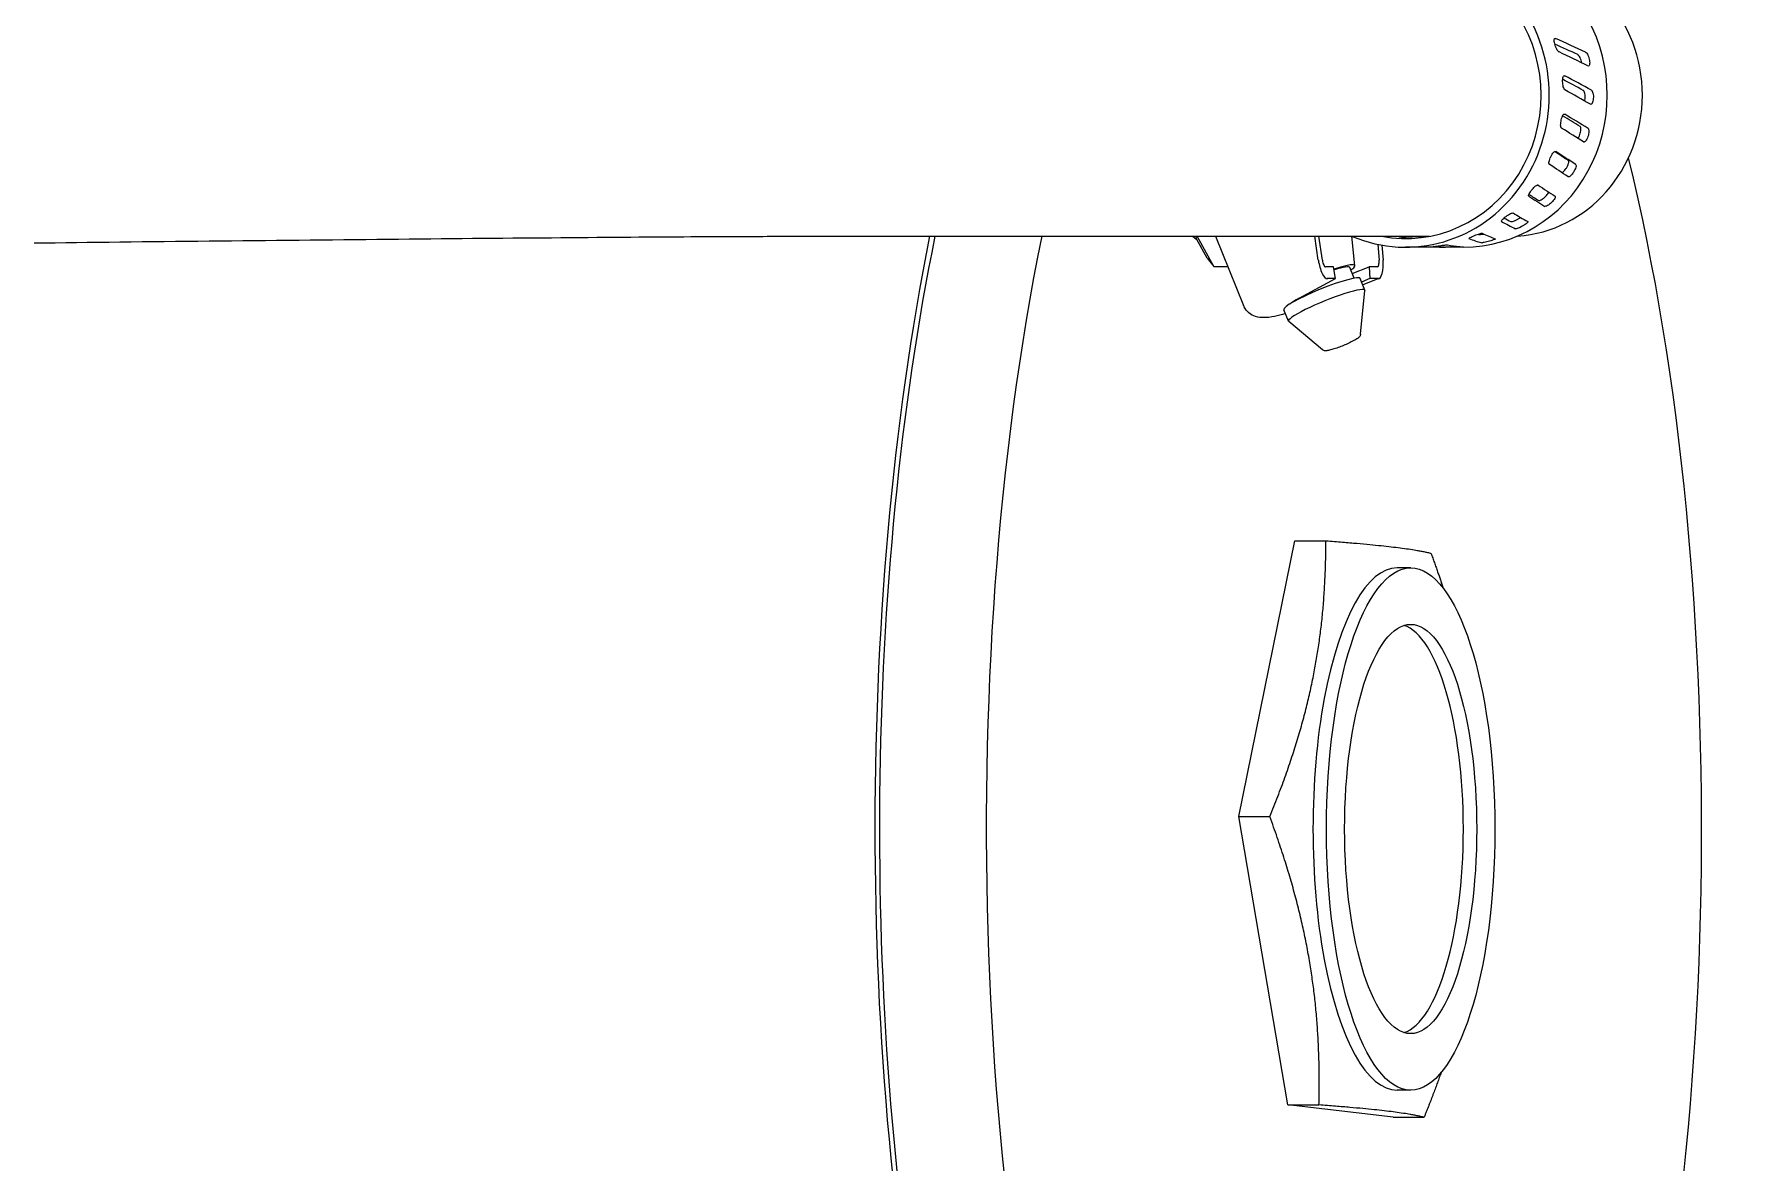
# Model space of a CAD drawing. Header units: millimetres. Extents: x -4172 to 126100, y -2 to 142133.
# Drawn here: x 32168.8 to 32289.4, y 43918.9 to 43998.9 of the extents above; entities that cross this region are included whole.
import ezdxf

# ---------------------------------------------------------------- set-up
doc = ezdxf.new("R2010")
doc.units = ezdxf.units.MM
doc.header["$LTSCALE"] = 100
doc.layers.add('Visible', color=7, linetype='Continuous', lineweight=25)

msp = doc.modelspace()

# ---------------------------------------------------------------- linework, layer by layer
at = {"layer": 'Visible'}
for p, q in [((32221.35, 43984.58), (32267.72, 43984.58)), ((32251.97, 43983.03), (32251.23, 43984.36)), ((32252.44, 43982.45), (32251.25, 43984.58)), ((32252.55, 43984.58), (32254.54, 43979.68)), ((32259.84, 43982.89), (32259.6, 43984.58)), ((32260.13, 43982.89), (32259.88, 43984.58)), ((32262.44, 43982.5), (32262.21, 43984.58)), ((32264.07, 43984.01), (32264.15, 43982.89)), ((32264.35, 43983.95), (32264.43, 43982.89)), ((32251.97, 43983.03), (32252.44, 43982.45)), ((32268.77, 43983.81), (32266.02, 43983.81)), ((32270.13, 43983.81), (32269.09, 43983.81)), ((32252.44, 43982.45), (32253.41, 43982.45)), ((32258.48, 43980.19), (32261.06, 43981.58)), ((32260.93, 43982.42), (32260.36, 43982.42)), ((32261.06, 43981.58), (32260.48, 43981.58)), ((32261.06, 43981.58), (32260.93, 43982.42)), ((32262.39, 43981.61), (32262.08, 43982.37)), ((32262.25, 43981.95), (32263.44, 43982.42)), ((32263.15, 43980.76), (32262.82, 43981.58)), ((32263.5, 43981.58), (32262.91, 43981.34)), ((32264.13, 43981.59), (32263, 43981.14)), ((32263.44, 43982.42), (32263.5, 43981.58)), ((32264.02, 43982.42), (32263.44, 43982.42)), ((32264.08, 43981.58), (32263.5, 43981.58)), ((32262.84, 43977.65), (32263.15, 43980.74)), ((32257.74, 43978.56), (32257.4, 43979.38)), ((32260.13, 43976.54), (32257.75, 43978.54)), ((32254.2, 43943.46), (32258.18, 43963.01)), ((32258.18, 43963.01), (32260.38, 43963.01)), ((32266.39, 43961.08), (32265.44, 43961.08)), ((32257.68, 43923.03), (32254.2, 43943.46)), ((32254.2, 43943.46), (32256.41, 43943.46)), ((32266.39, 43924.08), (32265.44, 43924.08)), ((32265.14, 43922.15), (32257.68, 43923.03)), ((32257.68, 43923.03), (32259.89, 43923.03)), ((32265.14, 43922.15), (32267.34, 43922.15))]:
    msp.add_line(p, q, dxfattribs=at)
for centre, major_axis, ratio, start_param, end_param in [((32266.02, 43994.58), (0, 10.77), 0.946407, 2.761256, 6.663522), ((32266.02, 43994.58), (0, 10.16), 0.946407, 2.963888, 6.46089), ((32270.13, 43994.58), (0, -10.77), 0.946407, 0, 3.141593), ((32273.36, 43994.58), (0, -10), 0.94537, 0.063685, 3.077907), ((32269, 43994.58), (24.1, -8.83), 0.255974, 1.247968, 1.342445), ((32269, 43994.58), (-22.74, 8.33), 0.255974, 4.389516, 4.46627), ((32267.15, 43994.58), (24.1, -8.83), 0.255974, 1.154994, 1.249471), ((32269, 43994.58), (22, -9.82), 0.201367, 1.180432, 1.274909), ((32269, 43994.58), (-20.76, 9.26), 0.201367, 4.321979, 4.399572), ((32267.15, 43994.58), (22, -9.82), 0.201367, 1.087458, 1.181935), ((32269, 43994.58), (-18.57, 9.87), 0.130213, 4.252182, 4.32769), ((32269, 43994.58), (-19.68, 10.46), 0.130213, 4.252227, 4.346704), ((32267.15, 43994.58), (19.68, -10.46), 0.130213, 1.01766, 1.112137), ((32269, 43994.58), (-16.22, 10.14), 0.037365, 4.179237, 4.248855), ((32269, 43994.58), (-17.2, 10.75), 0.037365, 4.179282, 4.273759), ((32261.66, 43942.58), (0, -78.5), 0.322975, 0.808902, 2.221664), ((32267.15, 43994.58), (17.2, -10.75), 0.037365, 0.944715, 1.039192), ((32267.15, 43994.58), (13.77, -10.09), 0.085233, 5.359692, 5.422138), ((32269, 43994.58), (-14.6, 10.7), 0.085233, 2.087453, 2.18193), ((32267.15, 43994.58), (14.6, -10.7), 0.085233, 5.32202, 5.416497), ((32267.15, 43994.58), (11.92, -10.35), 0.250589, 5.410425, 5.504902), ((32267.15, 43994.58), (11.24, -9.76), 0.250589, 5.460542, 5.510544), ((32269, 43994.58), (-11.92, 10.35), 0.250589, 2.175858, 2.270335), ((32254.09, 43942.58), (0, -79.5), 0.322975, 4.15579, 6.441962), ((32254.09, 43942.58), (0, -78.5), 0.322975, 4.147844, 6.283185), ((32261.66, 43942.58), (0, -78.5), 0.322975, 4.147844, 6.855288), ((32251.97, 43994.58), (0, -10.48), 0.322975, 5.98012, 6.062652), ((32242.5, 43994.58), (8.68, -10.45), 0.089373, 0.146421, 0.228953), ((32267.15, 43994.58), (-6.23, -9.24), 0.677832, 0.597641, 0.606626), ((32269, 43994.58), (6.23, 9.24), 0.677832, 3.640664, 3.740827), ((32269, 43994.58), (-4.43, 10.19), 0.783983, 2.635561, 2.730038), ((32267.15, 43994.58), (9.05, -9.86), 0.479702, 5.529969, 5.624446), ((32267.15, 43994.58), (8.54, -9.3), 0.479702, 5.622248, 5.630088), ((32269, 43994.58), (-9.05, 9.86), 0.479702, 2.295403, 2.389879), ((32260.29, 43982.89), (-0.22, 1.32), 0.328505, 1.516449, 3.087246), ((32260.29, 43982.89), (-0.078, 0.473), 0.328505, 1.516449, 3.087246), ((32259.73, 43981.41), (2.71, 1.1), 0.127599, 5.76671, 7.332163), ((32263.99, 43982.89), (0.038, -0.474), 0.33463, 6.256511, 7.827308), ((32263.99, 43982.89), (0.1, -1.32), 0.33463, 6.256511, 7.827308), ((32267.15, 43994.58), (4.43, -10.19), 0.783983, 5.870128, 5.964605), ((32260.11, 43980.48), (-2.71, -1.1), 0.127599, 3.141593, 6.283185), ((32259.73, 43981.41), (2.35, 0.96), 0.127599, 0, 0.966974), ((32260.44, 43979.66), (-2.71, -1.1), 0.127599, 3.07442, 6.350358), ((32260.07, 43980.57), (-2.35, -0.96), 0.127599, 5.404997, 5.911524), ((32265.44, 43942.58), (0, 18.5), 0.322975, 0, 3.141593), ((32265.44, 43942.58), (0, 14.5), 0.322975, 3.242809, 6.181969)]:
    msp.add_ellipse(centre, major_axis=major_axis, ratio=ratio, start_param=start_param, end_param=end_param, dxfattribs=at)
for major_axis in [(0, -18.5), (0, -14.5)]:
    msp.add_ellipse((32266.39, 43942.58), major_axis=major_axis, ratio=0.322975, dxfattribs=at)
for points, knots in [([(32276.91, 43997.64), (32276.9, 43997.65), (32276.88, 43997.66), (32276.84, 43997.7), (32276.81, 43997.74), (32276.76, 43997.82), (32276.73, 43997.88), (32276.67, 43998), (32276.65, 43998.06), (32276.61, 43998.18), (32276.59, 43998.25), (32276.57, 43998.36), (32276.56, 43998.42), (32276.56, 43998.5), (32276.56, 43998.54), (32276.59, 43998.59), (32276.6, 43998.6), (32276.63, 43998.6), (32276.64, 43998.6), (32276.66, 43998.59)], [-0.297539, -0.297539, -0.297539, -0.297539, -0.2872549, -0.2872549, -0.2681189, -0.2681189, -0.2489743, -0.2489743, -0.2298297, -0.2298297, -0.2106519, -0.2106519, -0.191474, -0.191474, -0.1723347, -0.1723347, -0.1531954, -0.1531954, -0.1443419, -0.1443419, -0.1443419, -0.1443419]), ([(32278.51, 43996.88), (32278.51, 43996.91), (32278.5, 43996.94), (32278.48, 43997.04), (32278.46, 43997.1), (32278.41, 43997.22), (32278.38, 43997.28), (32278.33, 43997.36), (32278.3, 43997.4), (32278.26, 43997.44), (32278.25, 43997.45), (32278.23, 43997.46)], [0.37344811, 0.37344811, 0.37344811, 0.37344811, 0.38306377, 0.38306377, 0.40220949, 0.40220949, 0.42135521, 0.42135521, 0.44049121, 0.44049121, 0.45077533, 0.45077533, 0.45077533, 0.45077533]), ([(32278.79, 43997.63), (32278.8, 43997.62), (32278.82, 43997.61), (32278.86, 43997.58), (32278.89, 43997.54), (32278.94, 43997.45), (32278.96, 43997.4), (32279.01, 43997.27), (32279.03, 43997.21), (32279.06, 43997.08), (32279.07, 43997.02), (32279.08, 43996.9), (32279.08, 43996.84), (32279.07, 43996.75), (32279.06, 43996.71), (32279.03, 43996.66), (32279.01, 43996.65), (32278.99, 43996.65), (32278.98, 43996.65), (32278.97, 43996.65), (32278.96, 43996.66)], [-0.1443435, -0.1443435, -0.1443435, -0.1443435, -0.1340595, -0.1340595, -0.1149235, -0.1149235, -0.0957789, -0.0957789, -0.0766343, -0.0766343, -0.0574676, -0.0574676, -0.038301, -0.038301, -0.0191505, -0.0191505, 0, 0, 0, 0.0088533, 0.0088533, 0.0088533, 0.0088533]), ([(32277.32, 43994.96), (32277.31, 43994.96), (32277.3, 43994.97), (32277.27, 43995.01), (32277.25, 43995.05), (32277.22, 43995.14), (32277.2, 43995.2), (32277.18, 43995.33), (32277.17, 43995.39), (32277.16, 43995.52), (32277.16, 43995.59), (32277.16, 43995.71), (32277.17, 43995.77), (32277.19, 43995.86), (32277.2, 43995.9), (32277.23, 43995.95), (32277.25, 43995.96), (32277.28, 43995.96), (32277.3, 43995.96), (32277.31, 43995.96)], [-0.297539, -0.297539, -0.297539, -0.297539, -0.2872549, -0.2872549, -0.2681189, -0.2681189, -0.2489743, -0.2489743, -0.2298297, -0.2298297, -0.210663, -0.210663, -0.1914964, -0.1914964, -0.1723459, -0.1723459, -0.1531954, -0.1531954, -0.1443422, -0.1443422, -0.1443422, -0.1443422]), ([(32278.73, 43994.17), (32278.74, 43994.19), (32278.74, 43994.21), (32278.76, 43994.29), (32278.76, 43994.36), (32278.76, 43994.48), (32278.76, 43994.55), (32278.74, 43994.68), (32278.73, 43994.73), (32278.7, 43994.82), (32278.68, 43994.86), (32278.65, 43994.9), (32278.63, 43994.91), (32278.62, 43994.92)], [0.35783398, 0.35783398, 0.35783398, 0.35783398, 0.3638933, 0.3638933, 0.38306377, 0.38306377, 0.40220949, 0.40220949, 0.42135521, 0.42135521, 0.44049121, 0.44049121, 0.45077533, 0.45077533, 0.45077533, 0.45077533]), ([(32279.2, 43994.94), (32279.21, 43994.93), (32279.22, 43994.92), (32279.26, 43994.88), (32279.27, 43994.85), (32279.31, 43994.76), (32279.32, 43994.7), (32279.34, 43994.57), (32279.34, 43994.51), (32279.34, 43994.38), (32279.33, 43994.31), (32279.31, 43994.18), (32279.3, 43994.13), (32279.26, 43994.04), (32279.24, 43994), (32279.2, 43993.95), (32279.18, 43993.93), (32279.16, 43993.93), (32279.15, 43993.93), (32279.14, 43993.94), (32279.13, 43993.94)], [-0.1443435, -0.1443435, -0.1443435, -0.1443435, -0.1340595, -0.1340595, -0.1149235, -0.1149235, -0.0957789, -0.0957789, -0.0766343, -0.0766343, -0.0574676, -0.0574676, -0.038301, -0.038301, -0.0191505, -0.0191505, 0, 0, 0, 0.0088533, 0.0088533, 0.0088533, 0.0088533]), ([(32277.09, 43992.25), (32277.08, 43992.25), (32277.07, 43992.26), (32277.05, 43992.3), (32277.04, 43992.34), (32277.02, 43992.43), (32277.02, 43992.48), (32277.03, 43992.61), (32277.04, 43992.67), (32277.06, 43992.8), (32277.07, 43992.87), (32277.11, 43992.99), (32277.13, 43993.05), (32277.17, 43993.14), (32277.19, 43993.18), (32277.24, 43993.23), (32277.26, 43993.24), (32277.29, 43993.24), (32277.3, 43993.24), (32277.31, 43993.23)], [-0.297539, -0.297539, -0.297539, -0.297539, -0.2872549, -0.2872549, -0.2681189, -0.2681189, -0.2489743, -0.2489743, -0.2298297, -0.2298297, -0.210663, -0.210663, -0.1914964, -0.1914964, -0.1723459, -0.1723459, -0.1531954, -0.1531954, -0.1443422, -0.1443422, -0.1443422, -0.1443422]), ([(32278.26, 43991.51), (32278.26, 43991.52), (32278.27, 43991.53), (32278.3, 43991.58), (32278.33, 43991.63), (32278.38, 43991.75), (32278.4, 43991.82), (32278.43, 43991.94), (32278.45, 43992), (32278.46, 43992.13), (32278.46, 43992.18), (32278.45, 43992.27), (32278.44, 43992.31), (32278.42, 43992.35), (32278.41, 43992.36), (32278.4, 43992.36)], [0.341936, 0.341936, 0.341936, 0.341936, 0.3447228, 0.3447228, 0.3638933, 0.3638933, 0.3830638, 0.3830638, 0.4022095, 0.4022095, 0.4213552, 0.4213552, 0.4404912, 0.4404912, 0.4507753, 0.4507753, 0.4507753, 0.4507753]), ([(32278.96, 43992.23), (32278.97, 43992.22), (32278.98, 43992.21), (32279, 43992.17), (32279.01, 43992.14), (32279.02, 43992.05), (32279.02, 43991.99), (32279.01, 43991.87), (32279, 43991.81), (32278.97, 43991.68), (32278.94, 43991.62), (32278.89, 43991.5), (32278.87, 43991.44), (32278.81, 43991.36), (32278.78, 43991.32), (32278.73, 43991.27), (32278.7, 43991.26), (32278.68, 43991.26), (32278.67, 43991.26), (32278.66, 43991.26), (32278.65, 43991.26)], [-0.1443435, -0.1443435, -0.1443435, -0.1443435, -0.1340595, -0.1340595, -0.1149235, -0.1149235, -0.0957789, -0.0957789, -0.0766343, -0.0766343, -0.0574676, -0.0574676, -0.038301, -0.038301, -0.0191505, -0.0191505, 0, 0, 0, 0.0088533, 0.0088533, 0.0088533, 0.0088533]), ([(32276.22, 43989.68), (32276.21, 43989.69), (32276.2, 43989.7), (32276.19, 43989.73), (32276.19, 43989.77), (32276.19, 43989.85), (32276.21, 43989.9), (32276.24, 43990.01), (32276.26, 43990.08), (32276.31, 43990.19), (32276.34, 43990.25), (32276.41, 43990.37), (32276.44, 43990.42), (32276.5, 43990.51), (32276.53, 43990.54), (32276.59, 43990.59), (32276.62, 43990.6), (32276.65, 43990.6), (32276.66, 43990.6), (32276.67, 43990.59)], [-0.297539, -0.297539, -0.297539, -0.297539, -0.2872549, -0.2872549, -0.2681189, -0.2681189, -0.2489743, -0.2489743, -0.2298297, -0.2298297, -0.210663, -0.210663, -0.1914964, -0.1914964, -0.1723459, -0.1723459, -0.1531954, -0.1531954, -0.1443422, -0.1443422, -0.1443422, -0.1443422]), ([(32277.12, 43989.09), (32277.13, 43989.09), (32277.14, 43989.1), (32277.18, 43989.13), (32277.22, 43989.16), (32277.29, 43989.24), (32277.33, 43989.29), (32277.41, 43989.39), (32277.45, 43989.45), (32277.51, 43989.56), (32277.54, 43989.62), (32277.58, 43989.73), (32277.59, 43989.78), (32277.6, 43989.86), (32277.6, 43989.9), (32277.59, 43989.93), (32277.58, 43989.94), (32277.57, 43989.95)], [0.3201013, 0.3201013, 0.3201013, 0.3201013, 0.3255705, 0.3255705, 0.3447228, 0.3447228, 0.3638933, 0.3638933, 0.3830638, 0.3830638, 0.4022095, 0.4022095, 0.4213552, 0.4213552, 0.4404912, 0.4404912, 0.4507753, 0.4507753, 0.4507753, 0.4507753]), ([(32278.08, 43989.67), (32278.09, 43989.66), (32278.1, 43989.65), (32278.11, 43989.62), (32278.12, 43989.58), (32278.1, 43989.5), (32278.09, 43989.45), (32278.05, 43989.34), (32278.02, 43989.28), (32277.96, 43989.17), (32277.93, 43989.11), (32277.85, 43989.01), (32277.81, 43988.96), (32277.73, 43988.88), (32277.7, 43988.85), (32277.63, 43988.8), (32277.6, 43988.79), (32277.58, 43988.79), (32277.57, 43988.79), (32277.56, 43988.8), (32277.56, 43988.8)], [-0.1443435, -0.1443435, -0.1443435, -0.1443435, -0.1340595, -0.1340595, -0.1149235, -0.1149235, -0.0957789, -0.0957789, -0.0766343, -0.0766343, -0.0574676, -0.0574676, -0.038301, -0.038301, -0.0191505, -0.0191505, 0, 0, 0, 0.0088533, 0.0088533, 0.0088533, 0.0088533]), ([(32274.76, 43987.43), (32274.76, 43987.44), (32274.75, 43987.45), (32274.75, 43987.48), (32274.75, 43987.51), (32274.78, 43987.57), (32274.8, 43987.62), (32274.86, 43987.71), (32274.9, 43987.77), (32274.97, 43987.87), (32275.02, 43987.92), (32275.11, 43988.02), (32275.15, 43988.06), (32275.23, 43988.14), (32275.27, 43988.17), (32275.34, 43988.21), (32275.37, 43988.22), (32275.4, 43988.22), (32275.41, 43988.22), (32275.42, 43988.21)], [-0.297539, -0.297539, -0.297539, -0.297539, -0.2872549, -0.2872549, -0.2681189, -0.2681189, -0.2489743, -0.2489743, -0.2298297, -0.2298297, -0.2106519, -0.2106519, -0.191474, -0.191474, -0.1723347, -0.1723347, -0.1531954, -0.1531954, -0.1443419, -0.1443419, -0.1443419, -0.1443419]), ([(32275.48, 43987.11), (32275.48, 43987.11), (32275.49, 43987.11), (32275.5, 43987.11), (32275.52, 43987.11), (32275.55, 43987.12), (32275.63, 43987.15), (32275.67, 43987.18), (32275.76, 43987.24), (32275.82, 43987.28), (32275.92, 43987.37), (32275.97, 43987.42), (32276.05, 43987.51), (32276.09, 43987.56), (32276.15, 43987.64), (32276.17, 43987.68), (32276.19, 43987.71)], [0.2975647, 0.2975647, 0.2975647, 0.2975647, 0.3064181, 0.3064181, 0.3064181, 0.3255705, 0.3255705, 0.3447228, 0.3447228, 0.3638933, 0.3638933, 0.3830638, 0.3830638, 0.4022095, 0.4022095, 0.4185927, 0.4185927, 0.4185927, 0.4185927]), ([(32276.63, 43987.42), (32276.64, 43987.42), (32276.64, 43987.41), (32276.65, 43987.38), (32276.64, 43987.35), (32276.61, 43987.28), (32276.59, 43987.24), (32276.52, 43987.15), (32276.48, 43987.1), (32276.4, 43987.01), (32276.35, 43986.96), (32276.25, 43986.87), (32276.2, 43986.83), (32276.11, 43986.77), (32276.06, 43986.74), (32275.98, 43986.71), (32275.95, 43986.7), (32275.93, 43986.7), (32275.92, 43986.7), (32275.91, 43986.7), (32275.91, 43986.71)], [-0.1443435, -0.1443435, -0.1443435, -0.1443435, -0.1340594, -0.1340594, -0.1149235, -0.1149235, -0.0957789, -0.0957789, -0.0766343, -0.0766343, -0.0574564, -0.0574564, -0.0382786, -0.0382786, -0.0191393, -0.0191393, 0, 0, 0, 0.0088535, 0.0088535, 0.0088535, 0.0088535]), ([(32272.82, 43985.64), (32272.82, 43985.64), (32272.81, 43985.65), (32272.81, 43985.67), (32272.83, 43985.69), (32272.87, 43985.75), (32272.9, 43985.78), (32272.98, 43985.85), (32273.03, 43985.89), (32273.12, 43985.97), (32273.18, 43986.01), (32273.29, 43986.09), (32273.35, 43986.12), (32273.44, 43986.18), (32273.49, 43986.2), (32273.57, 43986.23), (32273.6, 43986.24), (32273.63, 43986.24), (32273.64, 43986.24), (32273.64, 43986.24)], [-0.297539, -0.297539, -0.297539, -0.297539, -0.2872549, -0.2872549, -0.2681189, -0.2681189, -0.2489743, -0.2489743, -0.2298297, -0.2298297, -0.2106519, -0.2106519, -0.191474, -0.191474, -0.1723347, -0.1723347, -0.1531954, -0.1531954, -0.1443419, -0.1443419, -0.1443419, -0.1443419]), ([(32273.49, 43985.62), (32273.5, 43985.62), (32273.51, 43985.62), (32273.52, 43985.62), (32273.54, 43985.62), (32273.57, 43985.62), (32273.65, 43985.65), (32273.71, 43985.67), (32273.81, 43985.71), (32273.87, 43985.74), (32273.99, 43985.8), (32274.05, 43985.84), (32274.13, 43985.89), (32274.15, 43985.9), (32274.18, 43985.92)], [0.29756445, 0.29756445, 0.29756445, 0.29756445, 0.30641814, 0.30641814, 0.30641814, 0.32555791, 0.32555791, 0.34469767, 0.34469767, 0.36388072, 0.36388072, 0.38306377, 0.38306377, 0.3927339, 0.3927339, 0.3927339, 0.3927339]), ([(32274.69, 43985.63), (32274.69, 43985.63), (32274.7, 43985.62), (32274.7, 43985.6), (32274.68, 43985.58), (32274.64, 43985.53), (32274.61, 43985.5), (32274.52, 43985.43), (32274.47, 43985.4), (32274.37, 43985.33), (32274.31, 43985.3), (32274.19, 43985.23), (32274.13, 43985.2), (32274.03, 43985.16), (32273.98, 43985.14), (32273.89, 43985.12), (32273.86, 43985.11), (32273.84, 43985.11), (32273.83, 43985.11), (32273.82, 43985.11), (32273.82, 43985.11)], [-0.1443435, -0.1443435, -0.1443435, -0.1443435, -0.1340595, -0.1340595, -0.1149235, -0.1149235, -0.0957789, -0.0957789, -0.0766343, -0.0766343, -0.0574676, -0.0574676, -0.038301, -0.038301, -0.0191505, -0.0191505, 0, 0, 0, 0.0088533, 0.0088533, 0.0088533, 0.0088533]), ([(32168.81, 43984.11), (32172.76, 43984.16), (32176.97, 43984.21), (32185.47, 43984.3), (32189.76, 43984.34), (32197.99, 43984.42), (32201.93, 43984.46), (32209.05, 43984.51), (32212.23, 43984.54), (32217.51, 43984.57), (32219.61, 43984.58), (32221.16, 43984.58), (32221.26, 43984.58), (32221.35, 43984.58)], [3.090059, 3.090059, 3.090059, 3.090059, 3.409645, 3.409645, 3.729352, 3.729352, 4.049008, 4.049008, 4.368364, 4.368364, 4.686434, 4.686434, 4.709192, 4.709192, 4.709192, 4.709192]), ([(32266.52, 43984.44), (32266.52, 43984.44), (32266.51, 43984.44), (32266.48, 43984.44), (32266.45, 43984.44), (32266.36, 43984.45), (32266.3, 43984.45), (32266.19, 43984.46), (32266.12, 43984.46), (32265.99, 43984.48), (32265.92, 43984.48), (32265.8, 43984.5), (32265.74, 43984.51), (32265.64, 43984.53), (32265.6, 43984.53), (32265.54, 43984.55), (32265.52, 43984.55), (32265.52, 43984.56), (32265.52, 43984.56), (32265.52, 43984.56)], [0.1443556, 0.1443556, 0.1443556, 0.1443556, 0.1532091, 0.1532091, 0.1723614, 0.1723614, 0.1915138, 0.1915138, 0.2106842, 0.2106842, 0.2298547, 0.2298547, 0.2490004, 0.2490004, 0.2681461, 0.2681461, 0.2872821, 0.2872821, 0.2975663, 0.2975663, 0.2975663, 0.2975663]), ([(32267.37, 43984.58), (32267.38, 43984.58), (32267.39, 43984.57), (32267.39, 43984.57), (32267.39, 43984.57), (32267.38, 43984.57)], [0.43147987, 0.43147987, 0.43147987, 0.43147987, 0.44049121, 0.44049121, 0.45077533, 0.45077533, 0.45077533, 0.45077533]), ([(32268, 43983.85), (32268, 43983.85), (32267.99, 43983.85), (32268, 43983.85), (32268.02, 43983.86), (32268.07, 43983.87), (32268.12, 43983.87), (32268.22, 43983.89), (32268.28, 43983.89), (32268.4, 43983.91), (32268.46, 43983.92), (32268.6, 43983.94), (32268.67, 43983.95), (32268.78, 43983.96), (32268.83, 43983.97), (32268.92, 43983.98), (32268.96, 43983.98), (32268.99, 43983.98), (32268.99, 43983.98), (32269, 43983.98)], [-0.297539, -0.297539, -0.297539, -0.297539, -0.2872549, -0.2872549, -0.2681189, -0.2681189, -0.2489743, -0.2489743, -0.2298297, -0.2298297, -0.2106519, -0.2106519, -0.191474, -0.191474, -0.1723347, -0.1723347, -0.1531954, -0.1531954, -0.1443419, -0.1443419, -0.1443419, -0.1443419]), ([(32270.52, 43984.42), (32270.52, 43984.42), (32270.51, 43984.43), (32270.52, 43984.44), (32270.53, 43984.45), (32270.58, 43984.48), (32270.62, 43984.5), (32270.72, 43984.55), (32270.77, 43984.57), (32270.88, 43984.62), (32270.95, 43984.65), (32271.07, 43984.7), (32271.14, 43984.72), (32271.24, 43984.76), (32271.3, 43984.77), (32271.38, 43984.79), (32271.41, 43984.8), (32271.44, 43984.8), (32271.45, 43984.8), (32271.46, 43984.8)], [-0.297539, -0.297539, -0.297539, -0.297539, -0.2872549, -0.2872549, -0.2681189, -0.2681189, -0.2489743, -0.2489743, -0.2298297, -0.2298297, -0.2106519, -0.2106519, -0.191474, -0.191474, -0.1723347, -0.1723347, -0.1531954, -0.1531954, -0.1443419, -0.1443419, -0.1443419, -0.1443419]), ([(32271.22, 43984.71), (32271.23, 43984.7), (32271.24, 43984.7), (32271.25, 43984.7), (32271.27, 43984.7), (32271.3, 43984.71), (32271.39, 43984.72), (32271.44, 43984.73), (32271.52, 43984.74), (32271.53, 43984.75), (32271.55, 43984.75)], [0.29756445, 0.29756445, 0.29756445, 0.29756445, 0.30641814, 0.30641814, 0.30641814, 0.32555791, 0.32555791, 0.34469767, 0.34469767, 0.35083873, 0.35083873, 0.35083873, 0.35083873]), ([(32272.38, 43984.41), (32272.39, 43984.41), (32272.39, 43984.41), (32272.38, 43984.4), (32272.37, 43984.38), (32272.32, 43984.35), (32272.28, 43984.34), (32272.18, 43984.3), (32272.12, 43984.28), (32272.01, 43984.24), (32271.94, 43984.22), (32271.81, 43984.19), (32271.75, 43984.17), (32271.63, 43984.15), (32271.58, 43984.14), (32271.49, 43984.13), (32271.46, 43984.13), (32271.44, 43984.13), (32271.43, 43984.13), (32271.42, 43984.13), (32271.42, 43984.13)], [-0.1443435, -0.1443435, -0.1443435, -0.1443435, -0.1340595, -0.1340595, -0.1149235, -0.1149235, -0.0957789, -0.0957789, -0.0766343, -0.0766343, -0.0574676, -0.0574676, -0.038301, -0.038301, -0.0191505, -0.0191505, 0, 0, 0, 0.0088533, 0.0088533, 0.0088533, 0.0088533]), ([(32269.86, 43983.85), (32269.87, 43983.85), (32269.87, 43983.85), (32269.86, 43983.84), (32269.84, 43983.84), (32269.79, 43983.83), (32269.75, 43983.83), (32269.64, 43983.82), (32269.58, 43983.82), (32269.46, 43983.81), (32269.39, 43983.81), (32269.26, 43983.81), (32269.19, 43983.81), (32269.08, 43983.81), (32269.02, 43983.81), (32268.93, 43983.81), (32268.9, 43983.81), (32268.88, 43983.81), (32268.87, 43983.81), (32268.86, 43983.81), (32268.86, 43983.81)], [-0.1443435, -0.1443435, -0.1443435, -0.1443435, -0.1340594, -0.1340594, -0.1149235, -0.1149235, -0.0957789, -0.0957789, -0.0766343, -0.0766343, -0.0574564, -0.0574564, -0.0382786, -0.0382786, -0.0191393, -0.0191393, 0, 0, 0, 0.0088535, 0.0088535, 0.0088535, 0.0088535]), ([(32257.52, 43979.1), (32257.24, 43979.02), (32256.98, 43978.96), (32256.47, 43978.85), (32256.22, 43978.81), (32255.79, 43978.82), (32255.63, 43978.82), (32255.25, 43978.94), (32255.08, 43979.02), (32254.79, 43979.27), (32254.67, 43979.41), (32254.57, 43979.61), (32254.55, 43979.64), (32254.54, 43979.68)], [1.0285462, 1.0285462, 1.0285462, 1.0285462, 1.2802804, 1.2802804, 1.5774374, 1.5774374, 1.7260158, 1.7260158, 1.8101186, 1.8101186, 1.8631297, 1.8631297, 1.8745943, 1.8745943, 1.8745943, 1.8745943]), ([(32262.84, 43977.65), (32262.84, 43977.61), (32262.83, 43977.59), (32262.81, 43977.53), (32262.8, 43977.51), (32262.76, 43977.46), (32262.73, 43977.43), (32262.65, 43977.36), (32262.59, 43977.32), (32262.42, 43977.22), (32262.31, 43977.16), (32262.07, 43977.04), (32261.95, 43976.98), (32261.69, 43976.87), (32261.56, 43976.82), (32261.31, 43976.72), (32261.18, 43976.67), (32260.94, 43976.59), (32260.82, 43976.56), (32260.61, 43976.5), (32260.52, 43976.48), (32260.4, 43976.47), (32260.36, 43976.47), (32260.29, 43976.47), (32260.27, 43976.48), (32260.21, 43976.49), (32260.17, 43976.51), (32260.13, 43976.54)], [5.08336, 5.08336, 5.08336, 5.08336, 5.140281, 5.140281, 5.21981, 5.21981, 5.379772, 5.379772, 5.680496, 5.680496, 6.057803, 6.057803, 6.393657, 6.393657, 6.72264, 6.72264, 7.051219, 7.051219, 7.384883, 7.384883, 7.741167, 7.741167, 7.915887, 7.915887, 8.003247, 8.003247, 8.090607, 8.090607, 8.090607, 8.090607])]:
    msp.add_open_spline(points, degree=3, knots=knots, dxfattribs=at)
for points, weights in [([(32256.41, 43943.46), (32260.38, 43953.23), (32260.38, 43963.01)], [1.12544641671, 1.29955358329, 1.12544641671]), ([(32260.38, 43963.01), (32266.1, 43962.56), (32267.83, 43962.12)], [1.12544641671, 1.29955358329, 1.12544641671]), ([(32267.83, 43962.12), (32268.3, 43960.85), (32268.69, 43959.65)], [1.12544641671, 1.14450857863, 1.15939669047]), ([(32259.89, 43923.03), (32260.14, 43933.25), (32256.41, 43943.46)], [1.12544641671, 1.29955358329, 1.12544641671]), ([(32268.55, 43925.33), (32268.01, 43923.8), (32267.34, 43922.15)], [1.16963757584, 1.1514154061, 1.12544641671]), ([(32267.34, 43922.15), (32265.6, 43922.59), (32259.89, 43923.03)], [1.12544641671, 1.29955358329, 1.12544641671])]:
    msp.add_rational_spline(points, weights, degree=2, dxfattribs=at)

doc.saveas('drawing.dxf')
